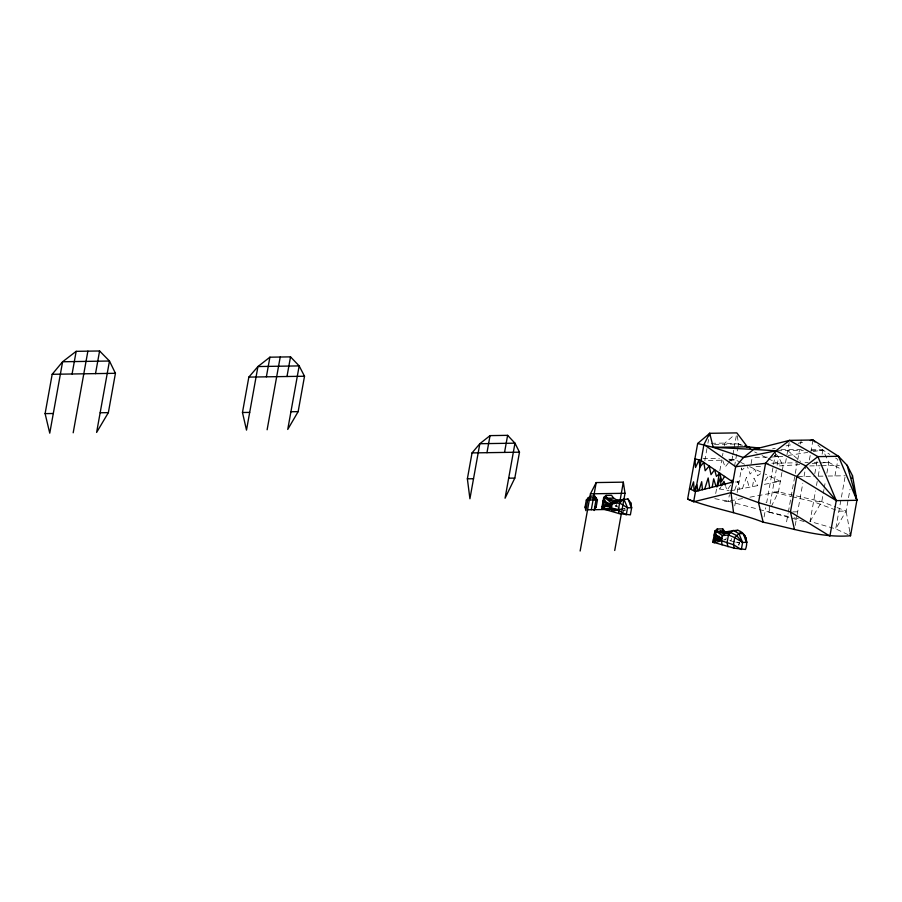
<?xml version="1.0" encoding="UTF-8"?>
<svg xmlns="http://www.w3.org/2000/svg" width="902" height="902" viewBox="0 0 902 902"><rect width="100%" height="100%" fill="white"/><g stroke="black" fill="none" stroke-linecap="round" stroke-linejoin="round"><path stroke-width="0.68" stroke-dasharray="4.51 3.38" d="M623.53 512.212L624.24 508.232M706.976 448.497L704.812 460.471L722.446 460.2M707.912 443.254L708.589 439.533M715.714 493.518L716.639 488.377L729.053 490.733M719.841 470.63L721.803 459.716M722.502 455.803L722.964 453.255M724.34 445.622L724.791 443.074L734.826 434.584M731.939 460.054L732.661 456.062M732.898 454.732L733.856 449.399M734.104 448.068L736.607 434.133M724.52 501.275L728.23 501.219L729.391 494.792M734.476 466.514L737.565 449.343M737.802 448.012L738.524 444.021L737.25 435.677M726.155 537.942L725.851 539.633L723.844 540.016L724.644 537.772L725.185 539.757M734.747 505.875L736.19 497.859M737.148 492.515L741.579 467.89M734.532 541.82L729.819 540.693L730.192 538.584M731.421 538.562L731.048 540.681L729.819 540.693M751.062 463.876L752.234 457.37M738.851 545.485L739.336 542.835M752.482 486.629L754.004 478.173L757.59 485.648M764.095 516.936L765.753 507.758M775.754 452.15L766.7 502.515L763.96 502.549M804.156 521.536L768.684 512.009L769.891 505.323M770.128 503.992L776.272 469.897M775.833 454.022L778.595 456.953L776.96 466.063L799.736 464.643M759.247 509.495L768.684 512.009L778.449 491.872L781.955 472.355M782.192 471.07L783.105 465.973L778.595 456.953L774.683 455.69M785.484 462.997L786.724 456.108M786.972 454.721L789.554 440.356M786.589 521.807L788.066 513.576M788.314 512.212L797.199 462.816L765.572 463.312M797.695 460.054L799.431 450.402M800.581 444.01L801.269 440.176M795.214 525.426L796.928 515.899M797.176 514.535L802.814 483.224M804.032 476.425L805.914 465.973M812.984 439.996L808.914 462.636L805.012 462.692M814.81 473.651L817.167 460.55M848.049 534.627L835.714 528.876L810.019 521.446L815.509 490.925M816.479 485.502L817.212 481.431M818.193 476.008L819.659 467.879M822.117 454.18L822.861 450.042L817.922 445.013M810.019 521.446L821.756 501.647L822.974 494.871M823.222 493.518L823.954 489.448M824.191 488.095L825.42 481.307M826.875 473.167L828.837 462.32L822.861 450.042L808.914 449.794M834.959 475.94L837.789 460.234M845.027 477.135L835.714 528.876L846.121 511.062L850.034 489.279M734.747 490.034L737.881 481.127L739.403 489.143M742.436 488.557L746.45 477.361L749.145 487.272M616.089 506.597L616.618 505.289L616.844 506.462L616.089 506.597L614.984 504.387M719.728 488.963L720.957 486.787M738.535 544.616L739.708 542.632L733.518 541.234M730.586 485.175L726.978 490.338L725.704 486.494M765.043 480.563L768.628 475.704M728.557 462.703L725.129 467.033L722.457 459.592M729.414 461.621L731.127 459.445L732.244 461.801M743.97 468.273L741.895 470.156L741.207 467.777M772.586 448.835L775.28 448.249M786.059 445.892L792.79 444.415M798.18 443.243L803.558 442.059M730.079 490.925L759.811 485.22M764.366 484.351L780.354 481.285L765.358 474.148M714.79 498.659L728.23 501.219L743.158 498.445M749.945 497.182L778.449 491.872L821.756 501.647L835.861 507.104M771.063 457.077L782.744 456.311M788.28 455.442L807.651 452.421M813.176 451.552L822.861 450.042L829.806 454.405M622.854 510.509L625.514 510.273M812.206 463.651L819.129 463.098M820.516 462.985L828.837 462.32L841.837 469.66M711.227 443.288L724.791 443.074L738.524 444.021L742.301 445.216M714.474 444.393L738.524 444.021L742.526 445.317M777.31 450.752L803.344 450.346M811.146 450.222L822.861 450.042M754.94 457.325L768.459 457.111M703.041 458.644L719.3 458.396M729.233 460.099L735.649 459.997L739.505 461.835M814.123 462.557L818.024 462.489M823.368 462.41L828.837 462.32M756 466.39L762.765 466.289M809.782 465.917L820.346 465.748M821.722 465.725L839.412 465.455M798.022 476.515L814.337 476.256M818.464 476.2L826.717 476.064M828.092 476.042L845.264 475.771M735.367 481.984L739.054 481.927M774.198 481.375L780.354 481.285M778.449 491.872L772.292 491.962L790.93 496.404M792.26 496.72L813.559 501.783L821.756 501.647M792.858 511.896L797.661 511.817M849.785 531.661L846.121 511.062L838.905 511.175L813.559 501.783M739.708 542.632L735.705 542.102M781.008 449.309L801.934 449.67M728.85 459.174L735.649 459.997L728.523 459.141M623.034 508.525L625.616 509.078M768.684 512.009L788.686 516.575M794.019 517.793L799.352 519.011M728.23 501.219L757.905 509.134M774.592 455.668L778.595 456.953M837.146 507.589L846.121 511.062M740.767 462.433L744.567 464.237M749.618 466.65L762.089 472.592L757.579 475.771L754.658 469.051L750.092 474.057L747.521 466.672M738.524 444.021L741.004 445.238M754.624 451.947L757.105 453.165M762.055 455.6L767.004 458.047M768.245 458.656L783.105 465.973M619.155 507.691L615.694 505.887L614.014 506.202L613.473 504.229M835.579 458.047L837.902 459.501M787.717 450.583L800.559 461.452M616.472 504.522L616.957 505.83"/><path stroke-width="1.35" d="M45.1 413.623L52.181 374.296L62.61 361.758L76.163 351.34L99.592 350.979L109.469 361.025L115.433 373.304L108.364 412.631L96.615 432.43L109.469 361.025L62.61 361.758L49.757 433.163L45.1 413.623L53.297 413.499M72.092 373.98L76.163 351.34M73.186 432.791L87.877 351.16M95.522 373.62L99.592 350.979M242.469 412.507L248.839 377.104L257.938 366.55L269.901 357.192L290.523 356.865L299.171 365.908L304.515 376.235L298.145 411.639L287.738 429.453L299.171 365.908L257.938 366.55L246.505 430.096L242.469 412.507L249.696 412.394M266.372 376.833L269.901 357.192M267.127 429.769L280.218 357.023M286.983 376.517L290.523 356.865M467.371 478.827L472.039 452.917L479.83 443.716L490.045 435.621L507.612 435.339L514.974 443.175L519.484 452.184L514.817 478.083L505.064 498.22L514.974 443.175L479.83 443.716L469.919 498.772L467.371 478.827L473.527 478.725M486.967 452.691L490.045 435.621M504.545 452.421L507.612 435.339M585.048 507.138L586.323 500.058L588.138 497.938L590.528 496.066L594.655 496.01L597.451 499.877L596.177 506.958L594.102 510.521L596.38 497.814L588.138 497.938L585.849 510.656L585.048 507.138L586.492 507.116M580.144 551.021L590.438 493.822L596.199 482.57L623.327 482.153L625.018 493.281L614.724 550.479M589.818 500.001L590.528 496.066M591.317 509.731L596.199 482.57M593.944 499.933L594.655 496.01M617.735 501.986L617.971 500.678L613.653 498.118L611.545 495.333L606.121 495.412L603.72 497.453L601.702 508.57L619.167 513.61L630.374 514.862L631.648 507.758L630.769 502.831L627.972 498.964L615.085 500.723L610.316 505.154L608.523 504.996L608.162 503.406L603.167 500.509L603.291 502.256L603.99 500.745L604.16 502.166L604.949 501.23L605.219 502.899L606.031 501.963L606.381 503.688L607.102 502.685L607.463 504.038L608.162 503.406L614.578 503.53L615.085 500.723L624.218 499.607M604.43 508.525L601.713 508.57L602.908 509.1L604.971 497.667L606.121 495.412L606.832 498.22L613.405 502.053L616.776 501.997M606.618 506.202L606.922 504.511L607.373 506.011M607.508 506.428L607.948 504.026M610.203 506.935L610.44 505.582L610.879 506.811M623.327 482.153L618.355 510.092L611.782 511.084L611.364 507.815L612.131 503.564L623.846 499.02L627.521 507.826L626.247 514.918L618.355 510.092L611.364 507.815L608.388 505.763L603.28 507.048L602.074 506.507M613.146 503.553L613.405 502.053M630.34 505.199L630.769 502.831M697.663 443.491L713.245 447.336L753.666 449.41L789.554 440.356L812.984 439.996L838.499 456.288L847.147 465.331L852.48 475.67L856.9 500.306L850.518 535.777C820.764 538.167 791.967 528.11 763.16 522.179C738.58 512.573 712.174 508.491 687.628 499.088L697.663 443.491L709.705 433.31L736.833 432.892L747.33 446.806L749.934 447.651M687.662 499.088L693.649 501.76L703.943 444.562L709.705 433.31L713.245 447.336L743.451 457.506L776.002 450.774L789.554 440.356L817.877 456.615L838.499 456.288L856.9 500.306L836.278 500.633L796.816 476.527L765.572 463.312L735.66 466.706L703.943 444.562M709.254 435.801L709.705 433.31M712.174 487.26L713.696 478.804L715.962 486.302M716.887 487.012L719.345 473.358M714.891 531.007C722.592 533.781 730.225 530.399 737.949 530.308C746.134 532.947 748.389 542.079 745.458 549.465L734.251 548.213L712.884 542.125L714.891 531.007L717.293 528.967L722.716 528.888L724.825 531.661L727.328 532.473M712.884 542.125L714.091 542.654L716.143 531.222L717.293 528.967L718.003 531.774L724.047 533.804L730.552 532.462L733.27 530.376L738.93 533.623L743.056 533.567L746.732 542.361L742.617 542.429L734.724 537.615L728.466 534.965L722.491 535.641L716.143 531.222L716.808 531.21M715.083 541.268L716.323 534.401M717.789 539.757L718.093 538.066L718.544 539.565M718.68 539.982L719.334 536.374M720.754 539.813L721.25 537.062M731.545 482.795L732.041 480.078M734.251 548.213L733.45 544.695L734.724 537.615L738.93 533.623L742.617 542.429L741.331 549.521L733.45 544.695L721.555 540.828L714.091 542.654M745.424 539.802L745.853 537.434M794.482 529.519L790.445 511.93L796.816 476.527L805.914 465.973L817.877 456.615L836.278 500.633L829.896 536.104L790.445 511.93L758.492 502.639L731.003 492.616L693.649 501.76M851.995 478.387L852.48 475.67M603.979 506.868L604.52 505.086L604.667 506.698M698.971 490.587L701.7 481.691L702.433 489.718M715.151 540.422L715.692 538.641L715.838 540.253M605.118 506.586L605.817 504.342L606.121 506.326M704.699 489.143L708.171 477.959L709.682 487.881M716.289 540.129L716.989 537.896L717.293 539.881M607.711 505.932L608.252 504.342L608.388 505.763L611.68 506.078L608.162 503.406M717.62 485.885L720.36 477.925L721.014 485.028M718.883 539.486L719.424 537.885L719.559 539.306M602.356 506.631L602.897 505.12L602.998 506.924L603.528 505.695L603.788 506.913M690.864 489.414L693.582 481.837L694.112 490.846L696.727 484.69L698.047 490.823M713.527 540.185L714.068 538.674L714.181 540.478L714.7 539.238L714.959 540.467M608.128 506.541L608.985 505.03L609.572 506.823M721.566 485.704L724.002 481.364L725.276 485.208M719.3 540.095L720.157 538.573M724.565 476.391L721.69 481.24L719.897 473.246L716.425 476.414L714.598 469.671L711.013 474.666L709.22 466.041L705.172 470.731L703.819 462.388L699.896 467.044L699.027 459.952L695.521 467.495L694.923 458.78L701.068 460.539L732.909 482.029L695.498 491.466L689.478 488.794M720.27 537.581L719.695 538.55L718.274 536.239L717.552 537.242L717.203 535.517L716.391 536.453L716.12 534.785L715.331 535.709L715.162 534.3L714.463 535.799L714.339 534.063L721.938 538.708L714.452 540.602L713.256 540.061M836.278 500.633L805.914 465.973L776.002 450.774L765.572 463.312L758.492 502.639L763.16 522.179M742.617 542.429L736.539 535.495L730.552 532.462L728.466 534.965L727.057 542.835L727.982 546.736M603.72 497.453L604.971 497.667L612.131 503.564L619.629 503.012L623.846 499.02M756.372 449.365L753.666 449.41L743.451 457.506L735.66 466.706L731.003 492.616L733.54 512.562M728.433 532.146L726.087 532.191L722.491 535.641L721.555 540.828L722.062 544.819M810.3 440.582L812.984 439.996L814.968 442.003M735.57 530.827L737.949 530.308M602.908 509.1L611.364 507.815M52.181 374.296L115.433 373.304M248.839 377.104L304.515 376.235M100.156 412.766L108.364 412.631M290.929 411.752L298.145 411.639M713.245 447.336L747.33 446.806L759.292 447.967M472.039 452.917L519.484 452.184M508.672 478.184L514.817 478.083M590.438 493.822L625.018 493.281M605.625 497.656L604.971 497.667L615.085 500.723M606.832 498.22L613.653 498.118M586.323 500.058L597.451 499.877M604.396 500.858L605.141 500.847M594.734 506.98L596.177 506.958M587.563 509.799L622.143 509.258M719.604 531.165L728.41 532.011M718.003 531.774L724.825 531.661M753.666 449.41L776.002 450.774M726.087 532.191L730.552 532.462M720.315 530.917L728.399 532.834M744.815 446.005L747.33 446.806M745.199 446.174L750.543 447.899M726.403 532.755L723.054 531.109L722.716 528.888M619.629 503.012L627.521 507.826L631.648 507.758L627.972 498.964M739.933 532.315L741.872 533.533M847.147 465.331L856.9 500.306M744.781 535.371L746.732 542.361M618.355 510.092L619.167 513.61M850.034 533.037L850.518 535.777"/></g></svg>
